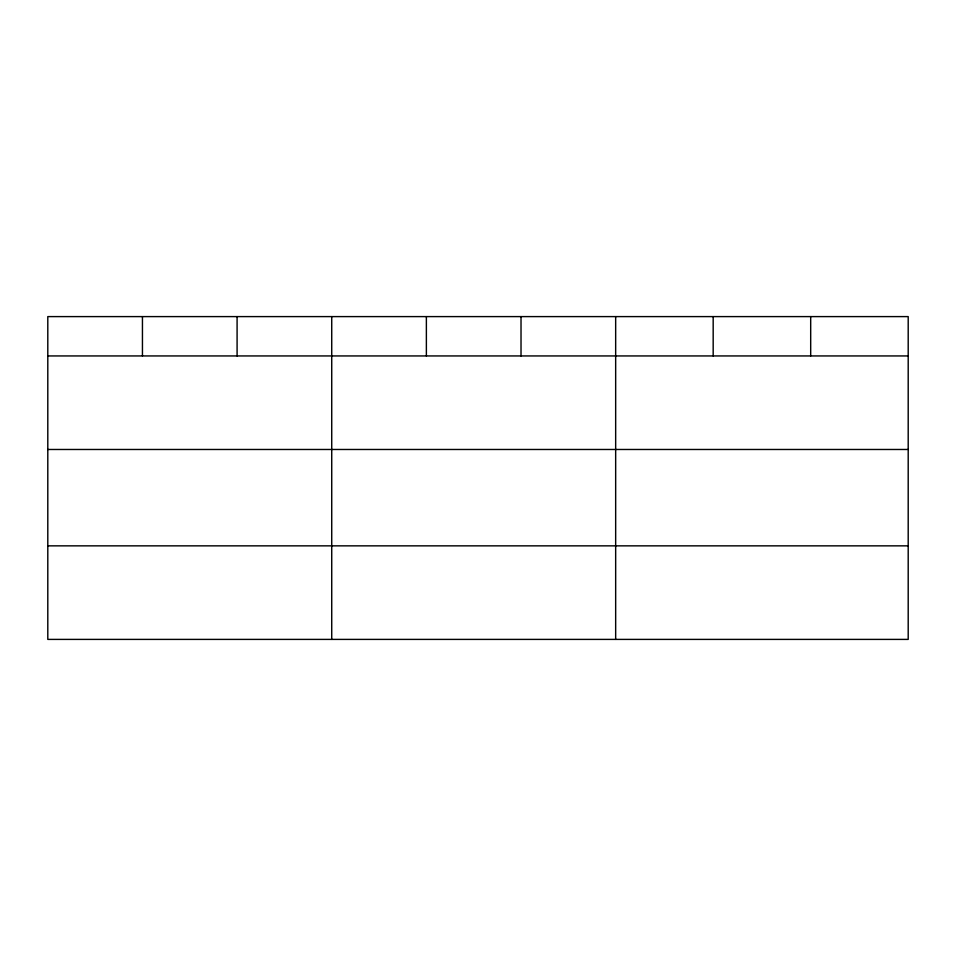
<?xml version="1.0" encoding="UTF-8"?>
<svg xmlns="http://www.w3.org/2000/svg" width="956" height="956" viewBox="0 0 956 956"><rect width="100%" height="100%" fill="white"/><g stroke="black" fill="none" stroke-linecap="round" stroke-linejoin="round"><path stroke-width="1.43" d="M908.2 449.475L908.2 316.603L47.8 316.603L47.8 639.397L908.2 639.397L908.2 449.475L47.8 449.475M47.8 355.943L908.2 355.943M47.8 545.852L908.2 545.852M810.688 316.603L810.688 355.943M713.176 316.603L713.176 355.943M615.664 316.603L615.664 639.397M521.02 316.603L521.02 355.943M426.376 316.603L426.376 355.943M331.732 316.603L331.732 639.397M237.088 316.603L237.088 355.943M142.444 316.603L142.444 355.943"/></g></svg>
